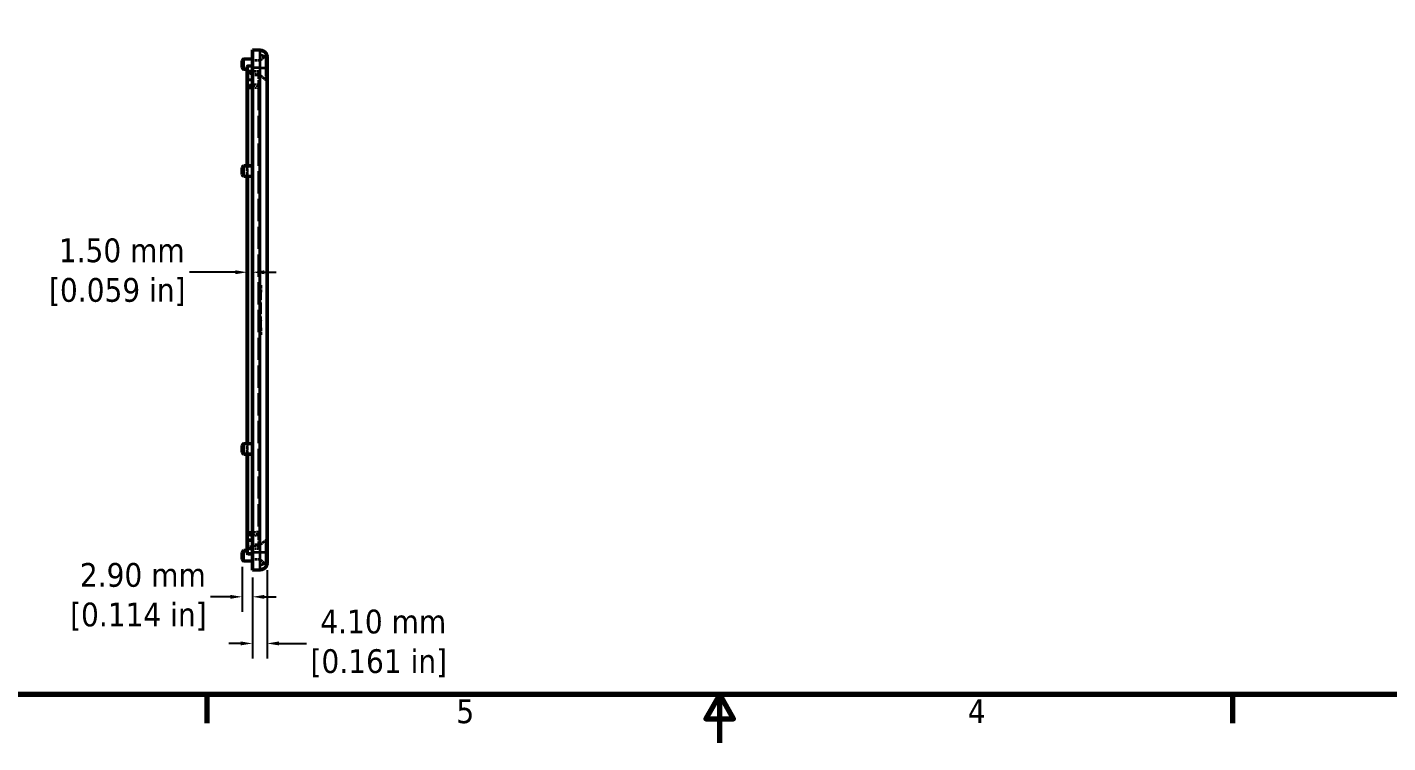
# Model space of a CAD drawing. Header units: millimetres. Extents: x 3 to 1148, y 20 to 725.
# Drawn here: x 381.4 to 763.2, y 20.3 to 221.2 of the extents above; entities that cross this region are included whole.
import ezdxf

# ---------------------------------------------------------------- set-up
doc = ezdxf.new("R2010")
doc.units = ezdxf.units.MM
doc.header["$LTSCALE"] = 1.333333
doc.linetypes.add('DASHED', pattern=[0.2067, 0.1654, -0.0413])
for name, color, linetype, lineweight in [('Border (ANSI)', 7, 'Continuous', 70), ('Dimension (ANSI)', 7, 'Continuous', 25), ('Hidden (ANSI)', 7, 'DASHED', 35), ('Hidden Narrow (ANSI)', 7, 'DASHED', 25), ('Visible (ANSI)', 7, 'Continuous', 50), ('Visible Narrow (ANSI)', 7, 'Continuous', 35)]:
    doc.layers.add(name, color=color, linetype=linetype, lineweight=lineweight)
doc.styles.add('Note Text (ANSI)', font='TAHOMA.TTF')
doc.dimstyles.new('Default - mm (ANSI)', dxfattribs={"dimscale": 1.333333, "dimtxt": 5, "dimasz": 2.5, "dimexe": 3.175, "dimexo": 1.6002, "dimgap": 0.8, "dimtad": 0, "dimtih": 1, "dimtoh": 1, "dimrnd": 1e-08, "dimzin": 0, "dimdsep": 46, "dimtxsty": 'Note Text (ANSI)', "dimcen": 0.09, "dimdle": 10, "dimclrd": 256, "dimclre": 256, "dimclrt": 256, "dimadec": 1, "dimazin": 0, "dimtfac": 0.6096, "dimtofl": 0, "dimtmove": 0, "dimatfit": 3, "dimfxl": 0, "dimtolj": 1, "dimtzin": 0, "dimlwd": -1, "dimlwe": -1, "dimarcsym": 0})

# ---------------------------------------------------------------- blocks, each defined once
blk = doc.blocks.new('Borders Default Border')
at = {"layer": 'Border (ANSI)'}
for p, q in [((323.85, 25.4), (323.85, 19.38)), ((539.75, 25.4), (539.75, 19.38))]:
    blk.add_line(p, q, dxfattribs=at)
at = {"layer": 'Border (ANSI)', "flags": 128}
for points in [[(12.7, 25.4), (12.7, 533.4), (850.9, 533.4), (850.9, 25.4), (12.7, 25.4)], [(431.8, 15.24), (431.8, 25.4), (428.87, 20.32), (434.73, 20.32), (431.8, 25.4)]]:
    blk.add_lwpolyline(points, dxfattribs=at)
at = {"layer": 'Border (ANSI)', "char_height": 5, "attachment_point": 7, "style": 'Note Text (ANSI)'}
for s, insert in [('5', (376.36, 19.28)), ('4', (484.03, 19.38))]:
    blk.add_mtext(s, dxfattribs=dict(at, insert=insert))
blk = doc.blocks.new('*D21')
at = {"layer": 'Defpoints', "color": 0}
for p in [(443.11, 152.42), (444.61, 152.42), (444.61, 152.42)]:
    blk.add_point(p, dxfattribs=at)
at = {"layer": 'Dimension (ANSI)'}
for p, q in [((439.78, 152.42), (426.94, 152.42)), ((447.95, 152.42), (451.28, 152.42))]:
    blk.add_line(p, q, dxfattribs=at)
for points in [[(439.78, 152.98), (439.78, 151.87), (443.11, 152.42)], [(447.95, 152.98), (447.95, 151.87), (444.61, 152.42)]]:
    blk.add_solid(points, dxfattribs=at)
at = {"layer": 'Dimension (ANSI)', "insert": (406.67, 152.42), "char_height": 6.6667, "attachment_point": 5, "style": 'Note Text (ANSI)'}
blk.add_mtext('\\A1; 1.50 mm\\P[0.059 in]', dxfattribs=at)
blk = doc.blocks.new('*D22')
at = {"layer": 'Defpoints', "color": 0}
for p in [(441.71, 71.89), (444.61, 68.83), (444.61, 61.3)]:
    blk.add_point(p, dxfattribs=at)
at = {"layer": 'Dimension (ANSI)'}
for p, q in [((441.71, 69.75), (441.71, 57.06)), ((444.61, 66.69), (444.61, 57.06)), ((438.38, 61.3), (432.86, 61.3)), ((447.95, 61.3), (451.28, 61.3))]:
    blk.add_line(p, q, dxfattribs=at)
for points in [[(438.38, 61.85), (438.38, 60.74), (441.71, 61.3)], [(447.95, 61.85), (447.95, 60.74), (444.61, 61.3)]]:
    blk.add_solid(points, dxfattribs=at)
at = {"layer": 'Dimension (ANSI)', "insert": (412.59, 61.3), "char_height": 6.6667, "attachment_point": 5, "style": 'Note Text (ANSI)'}
blk.add_mtext('\\A1; 2.90 mm\\P[0.114 in]', dxfattribs=at)
blk = doc.blocks.new('*D23')
at = {"layer": 'Defpoints', "color": 0}
for p in [(444.61, 68.83), (448.71, 70.88), (448.71, 48.21)]:
    blk.add_point(p, dxfattribs=at)
at = {"layer": 'Dimension (ANSI)'}
for p, q in [((448.71, 68.75), (448.71, 43.98)), ((444.61, 66.69), (444.61, 43.98)), ((441.28, 48.21), (437.95, 48.21)), ((452.05, 48.21), (459.79, 48.21))]:
    blk.add_line(p, q, dxfattribs=at)
for points in [[(441.28, 48.77), (441.28, 47.66), (444.61, 48.21)], [(452.05, 48.77), (452.05, 47.66), (448.71, 48.21)]]:
    blk.add_solid(points, dxfattribs=at)
at = {"layer": 'Dimension (ANSI)', "insert": (480.06, 48.21), "char_height": 6.6667, "attachment_point": 5, "style": 'Note Text (ANSI)'}
blk.add_mtext('\\A1; 4.10 mm\\P[0.161 in]', dxfattribs=at)

msp = doc.modelspace()

# ---------------------------------------------------------------- linework, layer by layer
at = {"layer": 'Hidden (ANSI)', "ltscale": 1.865097}
for p, q in [((443.308, 210.291), (444.613, 210.325)), ((443.308, 208.859), (444.613, 208.825)), ((444.613, 208.825), (443.308, 208.859)), ((444.613, 206.325), (443.308, 206.291)), ((444.613, 77.325), (443.308, 77.359)), ((443.308, 74.791), (444.613, 74.825)), ((444.613, 74.825), (443.308, 74.791)), ((443.308, 73.359), (444.613, 73.325))]:
    msp.add_line(p, q, dxfattribs=at)
at = {"layer": 'Hidden (ANSI)', "ltscale": 3.138418}
for p, q in [((446.81, 211.875), (444.613, 211.875)), ((446.81, 207.775), (444.613, 207.775)), ((446.81, 75.875), (444.613, 75.875)), ((446.81, 71.775), (444.613, 71.775))]:
    msp.add_line(p, q, dxfattribs=at)
at = {"layer": 'Hidden (ANSI)', "ltscale": 3.128644}
for p, q in [((446.81, 211.875), (448.463, 213.312)), ((446.81, 207.775), (448.463, 206.338)), ((446.81, 75.875), (448.463, 77.312)), ((446.81, 71.775), (448.463, 70.338))]:
    msp.add_line(p, q, dxfattribs=at)
at = {"layer": 'Hidden (ANSI)', "ltscale": 9.199963}
for p, q in [((446.81, 207.775), (446.81, 211.875)), ((446.81, 71.775), (446.81, 75.875))]:
    msp.add_line(p, q, dxfattribs=at)
at = {"layer": 'Hidden (ANSI)', "ltscale": 7.823659}
msp.add_line((448.463, 209.825), (448.463, 213.312), dxfattribs=at)
at = {"layer": 'Hidden (ANSI)', "ltscale": 6.977181}
for p, q in [((446.713, 204.609), (446.713, 207.952)), ((446.713, 75.698), (446.713, 79.041))]:
    msp.add_line(p, q, dxfattribs=at)
at = {"layer": 'Hidden (ANSI)', "ltscale": 2.332701}
msp.add_line((448.463, 208.205), (448.463, 209.774), dxfattribs=at)
at = {"layer": 'Hidden (ANSI)', "ltscale": 1.185071}
msp.add_line((448.463, 207.523), (448.463, 208.205), dxfattribs=at)
at = {"layer": 'Hidden (ANSI)', "ltscale": 4.232636}
for p, q in [((448.463, 206.338), (448.463, 207.523)), ((448.463, 76.127), (448.463, 77.312))]:
    msp.add_line(p, q, dxfattribs=at)
at = {"layer": 'Hidden (ANSI)', "ltscale": 4.17022}
for p, q in [((443.308, 204.859), (446.226, 204.783)), ((443.308, 78.791), (446.226, 78.867))]:
    msp.add_line(p, q, dxfattribs=at)
at = {"layer": 'Hidden (ANSI)', "ltscale": 28.262697}
msp.add_line((446.713, 79.512), (446.713, 204.139), dxfattribs=at)
at = {"layer": 'Hidden (ANSI)', "ltscale": 0.282564}
for p, q in [((443.113, 182.088), (443.113, 182.286)), ((443.113, 179.364), (443.113, 179.562)), ((443.113, 104.088), (443.113, 104.286)), ((443.113, 101.364), (443.113, 101.562))]:
    msp.add_line(p, q, dxfattribs=at)
at = {"layer": 'Hidden (ANSI)', "ltscale": 4.357837}
for p, q in [((443.113, 179.562), (443.113, 182.088)), ((443.113, 101.562), (443.113, 104.088))]:
    msp.add_line(p, q, dxfattribs=at)
at = {"layer": 'Hidden (ANSI)', "ltscale": 0.357521}
for p, q in [((446.963, 148.812), (446.713, 148.825)), ((446.963, 134.838), (446.713, 134.825))]:
    msp.add_line(p, q, dxfattribs=at)
at = {"layer": 'Hidden (ANSI)', "ltscale": 0.357248}
for p, q in [((446.713, 146.773), (446.963, 146.781)), ((446.713, 146.685), (446.963, 146.694)), ((446.713, 146.389), (446.963, 146.389)), ((446.713, 146.366), (446.963, 146.371)), ((446.713, 146.366), (446.963, 146.366)), ((446.713, 146.362), (446.963, 146.362)), ((446.713, 146.321), (446.963, 146.321)), ((446.713, 146.278), (446.963, 146.278)), ((446.713, 146.275), (446.963, 146.276)), ((446.713, 146.265), (446.963, 146.256)), ((446.713, 146.178), (446.963, 146.169)), ((446.713, 146.138), (446.963, 146.142)), ((446.713, 145.329), (446.963, 145.338)), ((446.713, 145.11), (446.963, 145.119)), ((446.713, 145.049), (446.963, 145.049)), ((446.713, 145.041), (446.963, 145.041)), ((446.713, 145.041), (446.963, 145.041)), ((446.713, 145.036), (446.963, 145.036)), ((446.713, 145.031), (446.963, 145.031)), ((446.713, 145.023), (446.963, 145.023)), ((446.713, 145.018), (446.963, 145.018)), ((446.713, 144.821), (446.963, 144.813)), ((446.713, 144.709), (446.963, 144.709)), ((446.713, 144.004), (446.963, 144.011)), ((446.713, 143.841), (446.963, 143.85)), ((446.713, 143.849), (446.963, 143.847)), ((446.713, 143.798), (446.963, 143.806)), ((446.713, 143.727), (446.963, 143.727)), ((446.713, 143.708), (446.963, 143.705)), ((446.713, 143.699), (446.963, 143.699)), ((446.713, 143.699), (446.963, 143.699)), ((446.713, 143.696), (446.963, 143.696)), ((446.713, 143.693), (446.963, 143.693)), ((446.713, 143.693), (446.963, 143.693)), ((446.713, 143.674), (446.963, 143.674)), ((446.713, 143.672), (446.963, 143.672)), ((446.713, 143.668), (446.963, 143.668)), ((446.713, 143.666), (446.963, 143.666)), ((446.713, 143.604), (446.963, 143.597)), ((446.713, 143.334), (446.963, 143.325)), ((446.713, 143.29), (446.963, 143.281)), ((446.713, 140.304), (446.963, 140.313)), ((446.713, 140.26), (446.963, 140.269)), ((446.713, 140.216), (446.963, 140.225)), ((446.713, 139.914), (446.963, 139.914)), ((446.713, 139.857), (446.963, 139.859)), ((446.713, 139.796), (446.963, 139.788)), ((446.713, 139.709), (446.963, 139.7)), ((446.713, 139.595), (446.963, 139.598)), ((446.713, 139.575), (446.963, 139.578)), ((446.713, 139.123), (446.963, 139.131)), ((446.713, 138.659), (446.963, 138.65)), ((446.713, 138.641), (446.963, 138.65)), ((446.713, 138.58), (446.963, 138.58)), ((446.713, 138.563), (446.963, 138.563)), ((446.713, 138.241), (446.963, 138.241)), ((446.713, 138.03), (446.963, 138.03)), ((446.713, 137.962), (446.963, 137.962)), ((446.713, 137.679), (446.963, 137.683)), ((446.713, 137.329), (446.963, 137.338)), ((446.713, 137.285), (446.963, 137.294)), ((446.713, 137.276), (446.963, 137.276)), ((446.713, 137.183), (446.963, 137.183)), ((446.713, 137.135), (446.963, 137.128)), ((446.713, 136.821), (446.963, 136.813))]:
    msp.add_line(p, q, dxfattribs=at)
at = {"layer": 'Hidden (ANSI)', "ltscale": 0.357249}
for p, q in [((446.713, 146.543), (446.963, 146.546)), ((446.713, 146.433), (446.963, 146.433)), ((446.713, 146.39), (446.963, 146.397)), ((446.713, 145.893), (446.963, 145.893)), ((446.713, 145.721), (446.963, 145.716)), ((446.713, 145.591), (446.963, 145.582)), ((446.713, 145.074), (446.963, 145.074)), ((446.713, 144.853), (446.963, 144.853)), ((446.713, 143.65), (446.963, 143.643)), ((446.713, 143.595), (446.963, 143.595)), ((446.713, 143.591), (446.963, 143.591)), ((446.713, 139.959), (446.963, 139.959)), ((446.713, 139.425), (446.963, 139.425)), ((446.713, 139.252), (446.963, 139.247)), ((446.713, 139.122), (446.963, 139.114)), ((446.713, 139.082), (446.963, 139.082)), ((446.713, 138.834), (446.963, 138.825)), ((446.713, 138.582), (446.963, 138.582)), ((446.713, 138.384), (446.963, 138.384)), ((446.713, 137.898), (446.963, 137.906)), ((446.713, 137.656), (446.963, 137.656)), ((446.713, 137.573), (446.963, 137.569)), ((446.713, 137.396), (446.963, 137.392)), ((446.713, 137.241), (446.963, 137.25)), ((446.713, 136.821), (446.963, 136.813))]:
    msp.add_line(p, q, dxfattribs=at)
at = {"layer": 'Hidden (ANSI)', "ltscale": 0.358948}
msp.add_line((446.713, 146.064), (446.963, 146.038), dxfattribs=at)
at = {"layer": 'Hidden (ANSI)', "ltscale": 0.370938}
msp.add_line((446.713, 146.064), (446.963, 145.994), dxfattribs=at)
at = {"layer": 'Hidden (ANSI)', "ltscale": 0.359643}
msp.add_line((446.713, 145.673), (446.963, 145.644), dxfattribs=at)
at = {"layer": 'Hidden (ANSI)', "ltscale": 0.357466}
for p, q in [((446.713, 145.373), (446.963, 145.381)), ((446.713, 144.603), (446.963, 144.594)), ((446.713, 138.134), (446.963, 138.125))]:
    msp.add_line(p, q, dxfattribs=at)
at = {"layer": 'Hidden (ANSI)', "ltscale": 4.458336}
for p, q in [((446.963, 148.812), (446.963, 146.825)), ((446.963, 136.825), (446.963, 134.838))]:
    msp.add_line(p, q, dxfattribs=at)
at = {"layer": 'Hidden (ANSI)', "ltscale": 14.285125}
msp.add_line((446.963, 136.825), (446.963, 146.825), dxfattribs=at)
at = {"layer": 'Hidden (ANSI)', "ltscale": 0.357689}
msp.add_line((446.713, 144.629), (446.963, 144.638), dxfattribs=at)
at = {"layer": 'Hidden (ANSI)', "ltscale": 0.36026}
msp.add_line((446.713, 144.385), (446.963, 144.419), dxfattribs=at)
at = {"layer": 'Hidden (ANSI)', "ltscale": 0.359614}
msp.add_line((446.713, 144.346), (446.963, 144.375), dxfattribs=at)
at = {"layer": 'Hidden (ANSI)', "ltscale": 0.35735}
msp.add_line((446.713, 144.121), (446.963, 144.113), dxfattribs=at)
at = {"layer": 'Hidden (ANSI)', "ltscale": 0.35733}
for p, q in [((446.713, 144.04), (446.963, 144.046)), ((446.713, 137.572), (446.963, 137.577))]:
    msp.add_line(p, q, dxfattribs=at)
at = {"layer": 'Hidden (ANSI)', "ltscale": 0.358104}
msp.add_line((446.713, 139.28), (446.963, 139.263), dxfattribs=at)
at = {"layer": 'Hidden (ANSI)', "ltscale": 0.358194}
msp.add_line((446.713, 138.929), (446.963, 138.946), dxfattribs=at)
at = {"layer": 'Hidden (ANSI)', "ltscale": 0.35725}
msp.add_line((446.713, 138.32), (446.963, 138.311), dxfattribs=at)
at = {"layer": 'Hidden (ANSI)', "ltscale": 1.185072}
msp.add_line((448.463, 75.445), (448.463, 76.127), dxfattribs=at)
at = {"layer": 'Hidden (ANSI)', "ltscale": 2.3327}
msp.add_line((448.463, 73.877), (448.463, 75.445), dxfattribs=at)
at = {"layer": 'Hidden (ANSI)', "ltscale": 7.82374}
msp.add_line((448.463, 70.338), (448.463, 73.825), dxfattribs=at)
at = {"layer": 'Hidden (ANSI)', "ltscale": 0.441204}
for centre, start, end in [((443.313, 209.059), 180, 268.5), ((443.313, 206.091), 91.5, 180), ((443.313, 205.059), 180, 268.5), ((443.313, 78.591), 91.5, 180), ((443.313, 77.559), 180, 268.5), ((443.313, 74.591), 91.5, 180)]:
    msp.add_arc(centre, 0.2, start, end, dxfattribs=at)
at = {"layer": 'Hidden (ANSI)', "ltscale": 1.10316}
for centre, start, end in [((446.213, 208.283), 0, 88.5), ((446.213, 204.283), 0, 88.5), ((446.213, 79.367), 271.5, 0)]:
    msp.add_arc(centre, 0.5, start, end, dxfattribs=at)
at = {"layer": 'Hidden (ANSI)', "ltscale": 0.747873}
for centre, start, end in [((448.213, 205.905), 0, 60), ((448.213, 77.745), 300, 0)]:
    msp.add_arc(centre, 0.5, start, end, dxfattribs=at)
at = {"layer": 'Hidden (ANSI)', "ltscale": 5.21746e-05}
msp.add_arc((446.213, 75.367), 0.5, 359.98779, 0, dxfattribs=at)
at = {"layer": 'Hidden (ANSI)', "ltscale": 1.866421}
for centre, major_axis, start_param, end_param in [((480.873, -797.881), (0, 980.791), 0.0369911, 0.0383233), ((480.873, 1159.531), (0, -980.791), 6.244862, 6.2461942), ((480.873, -875.881), (0, 980.791), 0.0369911, 0.0383233), ((480.873, 1081.531), (0, -980.791), 6.244862, 6.2461942)]:
    msp.add_ellipse(centre, major_axis=major_axis, ratio=0.9996573, start_param=start_param, end_param=end_param, dxfattribs=at)
at = {"layer": 'Hidden (ANSI)', "ltscale": 0.687406}
msp.add_open_spline([(448.463, 213.312), (448.486, 213.361), (448.501, 213.414), (448.511, 213.504), (448.511, 213.541), (448.501, 213.632), (448.486, 213.686), (448.459, 213.743), (448.456, 213.75), (448.45, 213.76), (448.448, 213.764), (448.445, 213.77), (448.444, 213.771), (448.443, 213.773), (448.443, 213.774), (448.443, 213.774), (448.443, 213.774), (448.442, 213.774), (448.442, 213.774), (448.442, 213.775), (448.442, 213.775), (448.442, 213.775)], degree=3, knots=[0, 0, 0, 0, 0.016166746, 0.016166746, 0.027181766, 0.027181766, 0.043593138, 0.043593138, 0.045878694, 0.045878694, 0.047219164, 0.047219164, 0.047769765, 0.047769765, 0.047873778, 0.047873778, 0.04792281, 0.04792281, 0.047949184, 0.047949184, 0.047960354, 0.047960354, 0.047960354, 0.047960354], dxfattribs=at)
at = {"layer": 'Hidden (ANSI)', "ltscale": 3.981569}
msp.add_open_spline([(448.713, 212.77), (448.713, 212.955), (448.688, 213.117), (448.654, 213.251), (448.621, 213.385), (448.58, 213.493), (448.546, 213.571), (448.512, 213.648), (448.485, 213.698), (448.468, 213.73), (448.453, 213.757), (448.445, 213.77), (448.443, 213.774)], degree=3, knots=[0, 0, 0, 0, 0.0007315635, 0.0007315635, 0.0007315635, 0.0014631271, 0.0014631271, 0.0014631271, 0.0021946906, 0.0021946906, 0.0021946906, 0.0028244006, 0.0028244006, 0.0028244006, 0.0028244006], dxfattribs=at)
at = {"layer": 'Hidden (ANSI)', "ltscale": 0.531627}
msp.add_open_spline([(448.463, 213.312), (448.473, 213.332), (448.481, 213.353), (448.492, 213.39), (448.497, 213.407), (448.501, 213.43), (448.502, 213.437), (448.505, 213.452), (448.506, 213.459), (448.507, 213.47), (448.507, 213.474), (448.508, 213.483), (448.508, 213.486), (448.508, 213.489), (448.508, 213.49), (448.508, 213.49)], degree=3, knots=[0, 0, 0, 0, 0.006744637, 0.006744637, 0.012256793, 0.012256793, 0.01511199, 0.01511199, 0.01901869, 0.01901869, 0.023190626, 0.023190626, 0.029995953, 0.029995953, 0.037151039, 0.037151039, 0.037151039, 0.037151039], dxfattribs=at)
at = {"layer": 'Hidden (ANSI)', "ltscale": 0.47343}
msp.add_open_spline([(448.498, 213.672), (448.503, 213.662), (448.508, 213.652), (448.514, 213.639), (448.515, 213.637), (448.517, 213.634), (448.518, 213.632), (448.52, 213.628), (448.521, 213.625), (448.526, 213.614), (448.53, 213.606), (448.535, 213.594), (448.537, 213.591), (448.538, 213.587), (448.539, 213.587), (448.539, 213.586), (448.539, 213.586), (448.539, 213.586), (448.539, 213.586), (448.539, 213.586)], degree=3, knots=[0, 0, 0, 0, 0.012907096, 0.012907096, 0.015326867, 0.015326867, 0.017141693, 0.017141693, 0.020147849, 0.020147849, 0.029166719, 0.029166719, 0.032548647, 0.032548647, 0.0328657, 0.0328657, 0.033053584, 0.033053584, 0.033147526, 0.033147526, 0.033147526, 0.033147526], dxfattribs=at)
at = {"layer": 'Hidden (ANSI)', "ltscale": 0.503773}
msp.add_open_spline([(448.594, 213.45), (448.595, 213.446), (448.597, 213.442), (448.606, 213.415), (448.614, 213.392), (448.624, 213.359), (448.627, 213.351), (448.631, 213.337), (448.633, 213.332), (448.639, 213.311), (448.643, 213.295), (448.647, 213.279)], degree=3, knots=[0.036776517, 0.036776517, 0.036776517, 0.036776517, 0.039725963, 0.039725963, 0.054774257, 0.054774257, 0.059788925, 0.059788925, 0.063131972, 0.063131972, 0.072047583, 0.072047583, 0.072047583, 0.072047583], dxfattribs=at)
at = {"layer": 'Hidden (ANSI)', "ltscale": 2.305413}
for points, knots in [([(446.226, 208.783), (446.033, 208.788), (445.84, 208.793), (445.647, 208.798), (445.303, 208.807), (444.958, 208.816), (444.613, 208.825)], [0.0004871609, 0.0004871609, 0.0004871609, 0.0004871609, 0.0010664811, 0.0010664811, 0.0010664811, 0.0021010773, 0.0021010773, 0.0021010773, 0.0021010773]), ([(444.613, 74.825), (444.958, 74.834), (445.303, 74.843), (445.647, 74.852), (445.84, 74.857), (446.033, 74.862), (446.226, 74.867)], [0, 0, 0, 0, 0.0010345962, 0.0010345962, 0.0010345962, 0.0016139164, 0.0016139164, 0.0016139164, 0.0016139164])]:
    msp.add_open_spline(points, degree=3, knots=knots, dxfattribs=at)
at = {"layer": 'Hidden (ANSI)', "ltscale": 1.103077}
msp.add_open_spline([(446.226, 208.783), (446.28, 208.782), (446.334, 208.771), (446.42, 208.74), (446.453, 208.723), (446.53, 208.674), (446.572, 208.636), (446.626, 208.567), (446.645, 208.538), (446.684, 208.46), (446.701, 208.406), (446.711, 208.335), (446.712, 208.319), (446.713, 208.297), (446.713, 208.29), (446.713, 208.284), (446.713, 208.284), (446.713, 208.283), (446.713, 208.283), (446.713, 208.283)], degree=3, knots=[0, 0, 0, 0, 0.016139937, 0.016139937, 0.027262777, 0.027262777, 0.0436715, 0.0436715, 0.05366016, 0.05366016, 0.070095435, 0.070095435, 0.075012365, 0.075012365, 0.076854372, 0.076854372, 0.076940702, 0.076940702, 0.076965603, 0.076965603, 0.076965603, 0.076965603], dxfattribs=at)
at = {"layer": 'Hidden (ANSI)', "ltscale": 0.87525}
for points in [[(446.713, 207.952), (446.713, 208.049), (446.713, 208.133), (446.713, 208.192), (446.713, 208.251), (446.713, 208.283), (446.713, 208.283)], [(446.713, 204.139), (446.713, 204.242), (446.713, 204.342), (446.713, 204.426), (446.713, 204.51), (446.713, 204.574), (446.713, 204.609)], [(446.713, 79.041), (446.713, 79.076), (446.713, 79.14), (446.713, 79.224), (446.713, 79.307), (446.713, 79.409), (446.713, 79.512)], [(446.713, 75.367), (446.713, 75.367), (446.713, 75.399), (446.713, 75.458), (446.713, 75.517), (446.713, 75.601), (446.713, 75.698)]]:
    msp.add_open_spline(points, degree=3, knots=[0, 0, 0, 0, 0.00030465622, 0.00030465622, 0.00030465622, 0.00060931245, 0.00060931245, 0.00060931245, 0.00060931245], dxfattribs=at)
at = {"layer": 'Hidden (ANSI)', "ltscale": 0.073506}
for points, knots in [([(448.463, 209.825), (448.463, 209.816), (448.463, 209.808), (448.463, 209.791), (448.463, 209.782), (448.463, 209.774)], [0, 0, 0, 0, 0.002829899, 0.002829899, 0.0059271712, 0.0059271712, 0.0059271712, 0.0059271712]), ([(448.463, 73.877), (448.463, 73.868), (448.463, 73.86), (448.463, 73.843), (448.463, 73.835), (448.463, 73.825)], [0, 0, 0, 0, 0.0025187537, 0.0025187537, 0.0047841323, 0.0047841323, 0.0047841323, 0.0047841323])]:
    msp.add_open_spline(points, degree=3, knots=knots, dxfattribs=at)
at = {"layer": 'Hidden (ANSI)', "ltscale": 0.469656}
for points, knots in [([(443.113, 182.088), (443.113, 182.089), (443.113, 182.089), (443.114, 182.104), (443.119, 182.118), (443.14, 182.144), (443.157, 182.155), (443.194, 182.172), (443.215, 182.178), (443.262, 182.187), (443.285, 182.189), (443.308, 182.19)], [0.032898109, 0.032898109, 0.032898109, 0.032898109, 0.033200568, 0.033200568, 0.041702864, 0.041702864, 0.050205159, 0.050205159, 0.057670708, 0.057670708, 0.064425552, 0.064425552, 0.064425552, 0.064425552]), ([(443.308, 179.46), (443.285, 179.461), (443.262, 179.464), (443.215, 179.472), (443.194, 179.479), (443.157, 179.495), (443.14, 179.506), (443.119, 179.532), (443.114, 179.547), (443.113, 179.561), (443.113, 179.562), (443.113, 179.562)], [-0.064425552, -0.064425552, -0.064425552, -0.064425552, -0.057670708, -0.057670708, -0.050205159, -0.050205159, -0.041702864, -0.041702864, -0.033200568, -0.033200568, -0.032898109, -0.032898109, -0.032898109, -0.032898109]), ([(443.113, 104.088), (443.113, 104.089), (443.113, 104.089), (443.114, 104.104), (443.119, 104.118), (443.14, 104.144), (443.157, 104.155), (443.194, 104.172), (443.215, 104.178), (443.262, 104.187), (443.285, 104.189), (443.308, 104.19)], [-0.097783496, -0.097783496, -0.097783496, -0.097783496, -0.097481036, -0.097481036, -0.088978741, -0.088978741, -0.080476445, -0.080476445, -0.073010897, -0.073010897, -0.066256053, -0.066256053, -0.066256053, -0.066256053]), ([(443.308, 101.46), (443.285, 101.461), (443.262, 101.464), (443.215, 101.472), (443.194, 101.479), (443.157, 101.495), (443.14, 101.506), (443.119, 101.532), (443.114, 101.547), (443.113, 101.561), (443.113, 101.562), (443.113, 101.562)], [0.066256053, 0.066256053, 0.066256053, 0.066256053, 0.073010897, 0.073010897, 0.080476445, 0.080476445, 0.088978741, 0.088978741, 0.097481036, 0.097481036, 0.097783496, 0.097783496, 0.097783496, 0.097783496])]:
    msp.add_open_spline(points, degree=3, knots=knots, dxfattribs=at)
at = {"layer": 'Hidden (ANSI)', "ltscale": 1.102944}
msp.add_open_spline([(446.713, 75.367), (446.713, 75.367), (446.713, 75.367), (446.713, 75.367), (446.713, 75.366), (446.713, 75.366), (446.713, 75.365), (446.713, 75.363), (446.713, 75.362), (446.713, 75.357), (446.713, 75.354), (446.712, 75.324), (446.709, 75.298), (446.694, 75.221), (446.676, 75.17), (446.624, 75.078), (446.591, 75.035), (446.513, 74.964), (446.468, 74.934), (446.36, 74.885), (446.293, 74.869), (446.226, 74.867)], degree=3, knots=[0, 0, 0, 0, 0.000030518, 0.000030518, 0.000091553, 0.000091553, 0.000213623, 0.000213623, 0.00070191, 0.00070191, 0.001678517, 0.001678517, 0.009514159, 0.009514159, 0.025330501, 0.025330501, 0.04114684, 0.04114684, 0.056963178, 0.056963178, 0.076877977, 0.076877977, 0.076877977, 0.076877977], dxfattribs=at)
at = {"layer": 'Hidden (ANSI)', "ltscale": 8.497711}
msp.add_open_spline([(448.51, 73.878), (448.509, 73.472), (448.507, 73.061), (448.505, 72.294), (448.505, 71.927), (448.504, 71.285), (448.504, 71), (448.505, 70.547), (448.506, 70.374), (448.507, 70.217), (448.508, 70.179), (448.508, 70.162), (448.508, 70.161), (448.508, 70.161), (448.508, 70.161), (448.508, 70.165), (448.508, 70.17), (448.506, 70.187), (448.506, 70.191), (448.504, 70.201), (448.503, 70.208), (448.501, 70.223), (448.499, 70.231), (448.493, 70.257), (448.488, 70.276), (448.476, 70.309), (448.47, 70.324), (448.463, 70.338)], degree=3, knots=[0, 0, 0, 0, 0.121633, 0.121633, 0.24268572, 0.24268572, 0.36348769, 0.36348769, 0.48448926, 0.48448926, 0.54350209, 0.54350209, 0.55537862, 0.55537862, 0.56217031, 0.56217031, 0.57284312, 0.57284312, 0.57554665, 0.57554665, 0.5785717, 0.5785717, 0.58159475, 0.58159475, 0.58766975, 0.58766975, 0.59251291, 0.59251291, 0.59251291, 0.59251291], dxfattribs=at)
at = {"layer": 'Hidden (ANSI)', "ltscale": 0.687382}
msp.add_open_spline([(448.442, 69.876), (448.442, 69.876), (448.442, 69.876), (448.443, 69.878), (448.444, 69.879), (448.447, 69.885), (448.45, 69.889), (448.455, 69.899), (448.458, 69.905), (448.472, 69.934), (448.482, 69.959), (448.505, 70.036), (448.512, 70.09), (448.508, 70.21), (448.491, 70.278), (448.463, 70.338)], degree=3, knots=[0, 0, 0, 0, 0.000029308, 0.000029308, 0.000540268, 0.000540268, 0.001956715, 0.001956715, 0.003954893, 0.003954893, 0.011820058, 0.011820058, 0.027921582, 0.027921582, 0.047914075, 0.047914075, 0.047914075, 0.047914075], dxfattribs=at)
at = {"layer": 'Hidden (ANSI)', "ltscale": 0.531649}
msp.add_open_spline([(448.508, 70.161), (448.508, 70.161), (448.508, 70.161), (448.508, 70.166), (448.508, 70.17), (448.506, 70.187), (448.506, 70.191), (448.504, 70.202), (448.503, 70.208), (448.501, 70.223), (448.499, 70.231), (448.493, 70.257), (448.488, 70.276), (448.476, 70.309), (448.47, 70.324), (448.463, 70.338)], degree=3, knots=[0.555386491, 0.555386491, 0.555386491, 0.555386491, 0.562266787, 0.562266787, 0.572904163, 0.572904163, 0.575582572, 0.575582572, 0.578611634, 0.578611634, 0.581638515, 0.581638515, 0.587720702, 0.587720702, 0.592518933, 0.592518933, 0.592518933, 0.592518933], dxfattribs=at)
at = {"layer": 'Hidden (ANSI)', "ltscale": 0.460699}
msp.add_open_spline([(448.538, 70.062), (448.534, 70.054), (448.531, 70.046), (448.525, 70.033), (448.522, 70.028), (448.519, 70.021), (448.518, 70.019), (448.514, 70.01), (448.511, 70.004), (448.505, 69.992), (448.501, 69.985), (448.498, 69.978)], degree=3, knots=[0, 0, 0, 0, 0.008057041, 0.008057041, 0.01410381, 0.01410381, 0.016372212, 0.016372212, 0.023623065, 0.023623065, 0.032256585, 0.032256585, 0.032256585, 0.032256585], dxfattribs=at)
at = {"layer": 'Hidden Narrow (ANSI)', "ltscale": 1.865097}
for p, q in [((443.308, 208.17), (444.613, 208.159)), ((443.308, 205.143), (444.613, 205.111)), ((443.308, 204.169), (444.613, 204.169)), ((443.308, 79.482), (444.613, 79.482)), ((443.308, 78.507), (444.613, 78.539)), ((443.308, 75.48), (444.613, 75.492))]:
    msp.add_line(p, q, dxfattribs=at)
at = {"layer": 'Hidden Narrow (ANSI)', "ltscale": 6.347914}
for p, q in [((446.226, 208.121), (446.226, 205.08)), ((446.226, 78.571), (446.226, 75.529))]:
    msp.add_line(p, q, dxfattribs=at)
at = {"layer": 'Hidden Narrow (ANSI)', "ltscale": 0.441204}
for p, q in [((443.308, 204.169), (443.113, 204.169)), ((443.308, 204.169), (443.113, 204.169)), ((443.308, 79.482), (443.113, 79.482))]:
    msp.add_line(p, q, dxfattribs=at)
at = {"layer": 'Hidden Narrow (ANSI)', "ltscale": 2.483079}
for p, q in [((446.226, 205.08), (446.226, 204.783)), ((446.226, 78.867), (446.226, 78.571))]:
    msp.add_line(p, q, dxfattribs=at)
at = {"layer": 'Hidden Narrow (ANSI)', "ltscale": 28.262697}
msp.add_line((446.226, 204.139), (446.226, 79.512), dxfattribs=at)
at = {"layer": 'Hidden Narrow (ANSI)', "ltscale": 1.10316}
for p, q in [((446.226, 204.139), (446.713, 204.139)), ((446.226, 79.512), (446.713, 79.512))]:
    msp.add_line(p, q, dxfattribs=at)
at = {"layer": 'Hidden Narrow (ANSI)', "ltscale": 0.143894}
for p, q in [((443.308, 182.291), (443.308, 182.19)), ((443.308, 179.46), (443.308, 179.359)), ((443.308, 104.291), (443.308, 104.19)), ((443.308, 101.46), (443.308, 101.359))]:
    msp.add_line(p, q, dxfattribs=at)
at = {"layer": 'Hidden Narrow (ANSI)', "ltscale": 3.899829}
for p, q in [((443.308, 179.46), (443.308, 182.19)), ((443.308, 101.46), (443.308, 104.19))]:
    msp.add_line(p, q, dxfattribs=at)
at = {"layer": 'Hidden Narrow (ANSI)', "ltscale": 0.357521}
for p, q in [((446.963, 146.825), (446.713, 146.825)), ((446.963, 136.825), (446.713, 136.825))]:
    msp.add_line(p, q, dxfattribs=at)
at = {"layer": 'Hidden Narrow (ANSI)', "ltscale": 0.357248}
for p, q in [((446.713, 146.285), (446.963, 146.285)), ((446.713, 146.245), (446.963, 146.248)), ((446.713, 146.134), (446.963, 146.138)), ((446.713, 144.062), (446.963, 144.062)), ((446.713, 143.955), (446.963, 143.958)), ((446.713, 143.937), (446.963, 143.94)), ((446.713, 143.849), (446.963, 143.847)), ((446.713, 143.806), (446.963, 143.806)), ((446.713, 143.699), (446.963, 143.696)), ((446.713, 143.688), (446.963, 143.683)), ((446.713, 139.392), (446.963, 139.4)), ((446.713, 138.739), (446.963, 138.74)), ((446.713, 138.568), (446.963, 138.568)), ((446.713, 138.55), (446.963, 138.55)), ((446.713, 138.522), (446.963, 138.522)), ((446.713, 138.483), (446.963, 138.483)), ((446.713, 137.593), (446.963, 137.593))]:
    msp.add_line(p, q, dxfattribs=at)
at = {"layer": 'Hidden Narrow (ANSI)', "ltscale": 0.248743}
msp.add_ellipse((448.01, 213.523), major_axis=(0.432, 0.251), ratio=0.999971, start_param=5.320099, end_param=5.6684913, dxfattribs=at)
at = {"layer": 'Hidden Narrow (ANSI)', "ltscale": 0.069797}
for centre, start_param, end_param in [((448.213, 212.77), 2.0943951, 2.192254), ((448.213, 70.881), 4.0909315, 4.1887902)]:
    msp.add_ellipse(centre, major_axis=(-0.5, 0), ratio=0.7511202, start_param=start_param, end_param=end_param, dxfattribs=at)
at = {"layer": 'Hidden Narrow (ANSI)', "ltscale": 0.441204}
for centre, ratio, start_param, end_param in [((443.313, 208.581), 0.3333063, 4.7385689, 6.2831853), ((443.313, 208.237), 0.3332953, 0, 1.5446164), ((443.313, 208.237), 0.3332439, 0, 1.5446164), ((443.313, 208.237), 0.333294, 6.2831667, 7.8277831), ((443.313, 205.332), 0.9428406, 0, 1.5446164), ((443.313, 204.169), 0.0000544, 4.7386691, 6.2833854), ((443.313, 79.482), 0.0000544, 0, 1.5446164), ((443.313, 78.319), 0.9428225, 4.7385689, 6.2831853), ((443.313, 75.414), 0.3332953, 4.7385689, 6.2831853), ((443.313, 75.414), 0.3332439, 4.7385689, 6.2831853), ((443.313, 75.07), 0.3332593, 0, 1.5446164)]:
    msp.add_ellipse(centre, major_axis=(-0.2, 0), ratio=ratio, start_param=start_param, end_param=end_param, dxfattribs=at)
at = {"layer": 'Hidden Narrow (ANSI)', "ltscale": 0.441164}
msp.add_ellipse((443.313, 208.581), major_axis=(-0.2, 0), ratio=0.3332605, start_param=4.7385515, end_param=6.2830285, dxfattribs=at)
at = {"layer": 'Hidden Narrow (ANSI)', "ltscale": 1.10316}
for centre, ratio, start_param, end_param in [((446.213, 207.952), 0.3379563, 0, 1.5446164), ((446.213, 204.609), 0.9411618, 0, 1.5446164), ((446.213, 79.041), 0.9411618, 4.7385689, 6.2831853), ((446.213, 75.698), 0.3379563, 4.7385689, 6.2831853)]:
    msp.add_ellipse(centre, major_axis=(0.5, 0), ratio=ratio, start_param=start_param, end_param=end_param, dxfattribs=at)
at = {"layer": 'Hidden Narrow (ANSI)', "ltscale": 0.311792}
for centre, major_axis, start_param, end_param in [((448.01, 209.771), (0.5, 0.002), 0, 0.4366642), ((448.01, 73.88), (0.5, -0.002), 5.8465211, 6.2831853)]:
    msp.add_ellipse(centre, major_axis=major_axis, ratio=0.006582, start_param=start_param, end_param=end_param, dxfattribs=at)
at = {"layer": 'Hidden Narrow (ANSI)', "ltscale": 0.747873}
for centre, start_param, end_param in [((448.213, 207.237), 0, 1.0471976), ((448.213, 76.413), 5.2359878, 6.2831853)]:
    msp.add_ellipse(centre, major_axis=(0.5, 0), ratio=0.6601655, start_param=start_param, end_param=end_param, dxfattribs=at)
at = {"layer": 'Hidden Narrow (ANSI)', "ltscale": 0.248665}
msp.add_ellipse((448.01, 70.127), major_axis=(0.432, -0.251), ratio=0.999971, start_param=0.6148035, end_param=0.9630863, dxfattribs=at)
at = {"layer": 'Hidden Narrow (ANSI)', "ltscale": 2.305293}
for points in [[(444.613, 208.159), (445.151, 208.146), (445.689, 208.134), (446.226, 208.121)], [(446.226, 205.08), (445.689, 205.09), (445.151, 205.101), (444.613, 205.111)], [(444.613, 78.539), (445.151, 78.55), (445.689, 78.56), (446.226, 78.571)], [(446.226, 75.529), (445.689, 75.517), (445.151, 75.504), (444.613, 75.492)]]:
    msp.add_open_spline(points, degree=3, dxfattribs=at)
at = {"layer": 'Hidden Narrow (ANSI)', "ltscale": 1.750523}
for points in [[(446.226, 208.783), (446.228, 208.783), (446.229, 208.718), (446.229, 208.6), (446.229, 208.483), (446.228, 208.315), (446.226, 208.121)], [(446.226, 205.08), (446.228, 205.01), (446.229, 204.88), (446.229, 204.713), (446.229, 204.546), (446.228, 204.345), (446.226, 204.139)], [(446.226, 79.512), (446.228, 79.306), (446.229, 79.103), (446.229, 78.936), (446.229, 78.769), (446.228, 78.64), (446.226, 78.571)], [(446.226, 75.529), (446.228, 75.335), (446.229, 75.166), (446.229, 75.049), (446.229, 74.932), (446.228, 74.867), (446.226, 74.867)]]:
    msp.add_open_spline(points, degree=3, knots=[0, 0, 0, 0, 0.0006145226, 0.0006145226, 0.0006145226, 0.0012290453, 0.0012290453, 0.0012290453, 0.0012290453], dxfattribs=at)
at = {"layer": 'Hidden Narrow (ANSI)', "ltscale": 4.049925}
msp.add_open_spline([(448.442, 209.771), (448.444, 209.534), (448.453, 209.297), (448.471, 209.065), (448.488, 208.834), (448.516, 208.607), (448.549, 208.387), (448.583, 208.167), (448.623, 207.955), (448.656, 207.762), (448.689, 207.568), (448.713, 207.392), (448.713, 207.237)], degree=3, knots=[0, 0, 0, 0, 0.0007104407, 0.0007104407, 0.0007104407, 0.0014208815, 0.0014208815, 0.0014208815, 0.0021313222, 0.0021313222, 0.0021313222, 0.0028417629, 0.0028417629, 0.0028417629, 0.0028417629], dxfattribs=at)
at = {"layer": 'Hidden Narrow (ANSI)', "ltscale": 2.305413}
for points, knots in [([(444.613, 204.169), (444.958, 204.162), (445.303, 204.156), (445.647, 204.149), (445.84, 204.146), (446.033, 204.142), (446.226, 204.139)], [0, 0, 0, 0, 0.0010345962, 0.0010345962, 0.0010345962, 0.0016139164, 0.0016139164, 0.0016139164, 0.0016139164]), ([(446.226, 79.512), (446.033, 79.508), (445.84, 79.504), (445.647, 79.501), (445.303, 79.495), (444.958, 79.488), (444.613, 79.482)], [0.0004871609, 0.0004871609, 0.0004871609, 0.0004871609, 0.0010664811, 0.0010664811, 0.0010664811, 0.0021010773, 0.0021010773, 0.0021010773, 0.0021010773])]:
    msp.add_open_spline(points, degree=3, knots=knots, dxfattribs=at)
at = {"layer": 'Hidden Narrow (ANSI)', "ltscale": 4.049922}
msp.add_open_spline([(448.713, 76.413), (448.713, 76.258), (448.689, 76.083), (448.656, 75.89), (448.624, 75.697), (448.584, 75.486), (448.55, 75.267), (448.516, 75.047), (448.489, 74.82), (448.471, 74.587), (448.453, 74.354), (448.444, 74.117), (448.442, 73.88)], degree=3, knots=[0, 0, 0, 0, 0.0007085718, 0.0007085718, 0.0007085718, 0.0014171437, 0.0014171437, 0.0014171437, 0.0021257155, 0.0021257155, 0.0021257155, 0.0028342873, 0.0028342873, 0.0028342873, 0.0028342873], dxfattribs=at)
at = {"layer": 'Visible (ANSI)'}
for p, q in [((444.613, 214.825), (444.613, 209.827)), ((444.613, 214.825), (446.766, 214.769)), ((441.713, 211.762), (441.713, 209.888)), ((442.2, 212.262), (444.613, 212.325)), ((443.113, 210.091), (443.113, 208.581)), ((443.308, 210.291), (444.613, 210.325)), ((448.463, 213.312), (448.463, 213.312)), ((448.713, 212.77), (448.713, 207.237)), ((442.2, 209.388), (443.113, 209.364)), ((443.113, 206.305), (443.113, 208.581)), ((443.113, 206.305), (443.113, 204.169)), ((444.613, 73.823), (444.613, 209.827)), ((448.713, 207.237), (448.713, 76.413)), ((443.113, 182.286), (443.113, 204.169)), ((441.713, 181.762), (441.713, 179.888)), ((442.2, 182.262), (444.613, 182.325)), ((442.2, 179.388), (444.613, 179.325)), ((443.113, 104.286), (443.113, 179.364)), ((441.713, 103.762), (441.713, 101.888)), ((442.2, 104.262), (444.613, 104.325)), ((442.2, 101.388), (444.613, 101.325)), ((443.113, 79.482), (443.113, 101.364)), ((443.113, 79.482), (443.113, 77.346)), ((443.113, 75.07), (443.113, 77.346)), ((448.713, 76.413), (448.713, 70.881)), ((441.713, 73.762), (441.713, 71.888)), ((442.2, 74.262), (443.113, 74.286)), ((443.113, 75.07), (443.113, 73.559)), ((443.308, 73.359), (444.613, 73.325)), ((444.613, 73.823), (444.613, 68.825)), ((442.2, 71.388), (444.613, 71.325)), ((446.766, 68.882), (444.613, 68.825)), ((448.463, 70.338), (448.463, 70.338))]:
    msp.add_line(p, q, dxfattribs=at)
for centre, radius, start, end in [((446.713, 212.77), 2, 30.16105, 88.5), ((442.213, 211.762), 0.5, 91.5, 180), ((443.313, 210.091), 0.2, 91.5, 180), ((442.213, 209.888), 0.5, 180, 268.5), ((442.213, 181.762), 0.5, 91.5, 180), ((442.213, 179.888), 0.5, 180, 268.5), ((442.213, 103.762), 0.5, 91.5, 180), ((442.213, 101.888), 0.5, 180, 268.5), ((442.213, 73.762), 0.5, 91.5, 180), ((443.313, 73.559), 0.2, 180, 268.5), ((442.213, 71.888), 0.5, 180, 268.5), ((446.713, 70.881), 2, 271.5, 329.83895)]:
    msp.add_arc(centre, radius, start, end, dxfattribs=at)
for points, knots in [([(448.442, 213.774), (448.444, 213.772), (448.453, 213.757), (448.471, 213.724), (448.488, 213.692), (448.516, 213.641), (448.549, 213.562), (448.583, 213.484), (448.623, 213.378), (448.656, 213.244), (448.689, 213.111), (448.713, 212.951), (448.713, 212.77)], [0, 0, 0, 0, 0.0007104407, 0.0007104407, 0.0007104407, 0.0014208815, 0.0014208815, 0.0014208815, 0.0021313222, 0.0021313222, 0.0021313222, 0.0028417629, 0.0028417629, 0.0028417629, 0.0028417629]), ([(448.508, 213.49), (448.508, 213.49), (448.508, 213.489), (448.508, 213.482), (448.508, 213.465), (448.507, 213.415), (448.507, 213.378), (448.505, 213.215), (448.505, 213.036), (448.504, 212.576), (448.504, 212.286), (448.505, 211.633), (448.506, 211.261), (448.508, 210.519), (448.509, 210.144), (448.51, 209.772)], [0.03715104, 0.03715104, 0.03715104, 0.03715104, 0.04427722, 0.04427722, 0.08164722, 0.08164722, 0.12535019, 0.12535019, 0.24072548, 0.24072548, 0.36030545, 0.36030545, 0.48140146, 0.48140146, 0.59278979, 0.59278979, 0.59278979, 0.59278979]), ([(448.597, 213.442), (448.603, 213.425), (448.609, 213.408), (448.617, 213.383), (448.619, 213.376), (448.623, 213.364), (448.624, 213.359), (448.628, 213.346), (448.631, 213.338), (448.637, 213.318), (448.64, 213.305), (448.645, 213.288), (448.646, 213.284), (448.647, 213.279)], [0, 0, 0, 0, 0.011351171, 0.011351171, 0.015607174, 0.015607174, 0.018799142, 0.018799142, 0.023587166, 0.023587166, 0.03076943, 0.03076943, 0.033284346, 0.033284346, 0.033284346, 0.033284346]), ([(448.51, 209.772), (448.512, 209.411), (448.528, 209.047), (448.585, 208.438), (448.619, 208.187), (448.683, 207.7), (448.713, 207.463), (448.713, 207.237)], [0, 0, 0, 0, 0.10840816, 0.10840816, 0.18714688, 0.18714688, 0.26980682, 0.26980682, 0.26980682, 0.26980682]), ([(448.713, 76.413), (448.713, 76.129), (448.666, 75.824), (448.581, 75.172), (448.543, 74.818), (448.516, 74.27), (448.511, 74.074), (448.51, 73.878)], [0, 0, 0, 0, 0.10423281, 0.10423281, 0.21084101, 0.21084101, 0.26962702, 0.26962702, 0.26962702, 0.26962702]), ([(448.51, 73.878), (448.509, 73.472), (448.507, 73.06), (448.505, 72.292), (448.505, 71.926), (448.504, 71.283), (448.504, 70.998), (448.505, 70.546), (448.506, 70.373), (448.507, 70.216), (448.508, 70.179), (448.508, 70.162), (448.508, 70.161), (448.508, 70.161)], [0, 0, 0, 0, 0.12179336, 0.12179336, 0.24289519, 0.24289519, 0.36374037, 0.36374037, 0.48470065, 0.48470065, 0.54367458, 0.54367458, 0.55538649, 0.55538649, 0.55538649, 0.55538649]), ([(448.713, 70.881), (448.713, 70.7), (448.689, 70.54), (448.656, 70.407), (448.624, 70.274), (448.584, 70.168), (448.55, 70.089), (448.516, 70.011), (448.489, 69.959), (448.471, 69.926), (448.453, 69.893), (448.444, 69.878), (448.442, 69.876)], [0, 0, 0, 0, 0.0007085718, 0.0007085718, 0.0007085718, 0.0014171437, 0.0014171437, 0.0014171437, 0.0021257155, 0.0021257155, 0.0021257155, 0.0028342873, 0.0028342873, 0.0028342873, 0.0028342873]), ([(448.713, 70.881), (448.713, 70.786), (448.706, 70.695), (448.673, 70.45), (448.635, 70.315), (448.597, 70.209)], [0, 0, 0, 0, 0.03769968, 0.03769968, 0.11058305, 0.11058305, 0.11058305, 0.11058305]), ([(448.713, 70.881), (448.713, 70.858), (448.713, 70.835), (448.711, 70.795), (448.711, 70.778), (448.707, 70.711), (448.702, 70.662), (448.696, 70.615)], [0, 0, 0, 0, 0.009254225, 0.009254225, 0.016213961, 0.016213961, 0.037143857, 0.037143857, 0.037143857, 0.037143857])]:
    msp.add_open_spline(points, degree=3, knots=knots, dxfattribs=at)
for points in [[(448.539, 213.586), (448.559, 213.541), (448.575, 213.502), (448.594, 213.45)], [(448.649, 213.272), (448.691, 213.11), (448.713, 212.961), (448.713, 212.77)]]:
    msp.add_open_spline(points, degree=3, dxfattribs=at)
at = {"layer": 'Visible Narrow (ANSI)'}
for p, q in [((442.2, 209.388), (442.2, 212.262)), ((443.308, 208.647), (443.308, 210.291)), ((443.308, 208.647), (444.613, 208.659)), ((443.308, 208.647), (443.308, 206.493)), ((443.308, 206.493), (444.613, 206.525)), ((443.308, 204.169), (443.308, 206.493)), ((446.766, 209.771), (444.613, 209.827)), ((446.766, 209.771), (448.442, 209.771)), ((446.766, 73.88), (446.766, 209.771)), ((443.308, 204.169), (444.613, 204.169)), ((443.308, 204.169), (443.308, 182.291)), ((442.2, 179.388), (442.2, 182.262)), ((443.308, 179.359), (443.308, 104.291)), ((442.2, 101.388), (442.2, 104.262)), ((443.308, 101.359), (443.308, 79.482)), ((443.308, 79.482), (443.113, 79.482)), ((443.308, 77.157), (443.308, 79.482)), ((443.308, 79.482), (444.613, 79.482)), ((443.308, 77.157), (444.613, 77.125)), ((443.308, 77.157), (443.308, 75.003)), ((442.2, 71.388), (442.2, 74.262)), ((443.308, 75.003), (444.613, 74.992)), ((443.308, 73.359), (443.308, 75.003)), ((444.613, 73.823), (446.766, 73.88)), ((446.766, 73.88), (448.442, 73.88))]:
    msp.add_line(p, q, dxfattribs=at)
for centre, major_axis, ratio, start_param, end_param in [((446.713, 211.891), (-2, 0), 0.7071068, 3.675671, 4.6753734), ((448.01, 213.523), (0.432, 0.251), 0.999971, 5.6684913, 6.2831853), ((448.213, 212.77), (0.5, 0), 0.7511202, 5.3338467, 6.2831853), ((443.313, 208.581), (-0.2, 0), 0.3332593, 4.7385689, 6.2831853), ((443.313, 206.305), (-0.2, 0), 0.9428186, 4.7385689, 6.2831853), ((448.01, 209.771), (0.5, 0.002), 0.006582, 5.7567632, 6.2831853), ((443.313, 204.169), (-0.2, 0), 0.0000381, 6.2827768, 7.8275973), ((443.313, 77.346), (-0.2, 0), 0.9428352, 0, 1.5446164), ((443.313, 75.07), (-0.2, 0), 0.3333063, 0, 1.5446164), ((448.01, 73.88), (0.5, -0.002), 0.006582, 0, 0.5264221), ((446.713, 71.759), (-2, 0), 0.7071068, 1.6078119, 2.6075143), ((448.01, 70.127), (0.432, -0.251), 0.999971, 0, 0.6148035), ((448.213, 70.881), (0.5, 0), 0.7511202, 0, 0.9493388)]:
    msp.add_ellipse(centre, major_axis=major_axis, ratio=ratio, start_param=start_param, end_param=end_param, dxfattribs=at)
for points in [[(446.787, 213.305), (446.787, 214.254), (446.78, 214.768), (446.766, 214.769)], [(446.766, 209.771), (446.78, 211.114), (446.787, 212.355), (446.787, 213.305)], [(446.787, 70.346), (446.787, 71.296), (446.78, 72.537), (446.766, 73.88)], [(446.766, 68.882), (446.78, 68.882), (446.787, 69.396), (446.787, 70.346)]]:
    msp.add_rational_spline(points, [1, 0.949296717169, 0.949296717169, 1], degree=3, dxfattribs=at)
for points, knots in [([(448.435, 212.611), (448.435, 212.797), (448.435, 212.964), (448.435, 213.11), (448.435, 213.111), (448.435, 213.111), (448.435, 213.111), (448.436, 213.257), (448.436, 213.379), (448.437, 213.478), (448.437, 213.478), (448.437, 213.478), (448.437, 213.479), (448.437, 213.577), (448.438, 213.653), (448.439, 213.703), (448.439, 213.703), (448.439, 213.703), (448.439, 213.703), (448.44, 213.753), (448.441, 213.777), (448.442, 213.774)], [0.0031794611, 0.0031794611, 0.0031794611, 0.0031794611, 0.0039736408, 0.0039736408, 0.0039736408, 0.0039755071, 0.0039755071, 0.0039755071, 0.0047678204, 0.0047678204, 0.0047678204, 0.0047707091, 0.0047707091, 0.0047707091, 0.0055620001, 0.0055620001, 0.0055620001, 0.0055653462, 0.0055653462, 0.0055653462, 0.0063561798, 0.0063561798, 0.0063561798, 0.0063561798]), ([(448.442, 209.771), (448.441, 210.035), (448.44, 210.297), (448.439, 210.554), (448.438, 210.81), (448.437, 211.065), (448.437, 211.308), (448.437, 211.308), (448.437, 211.308), (448.437, 211.308), (448.436, 211.552), (448.436, 211.783), (448.435, 212.001), (448.435, 212.001), (448.435, 212.001), (448.435, 212.001), (448.435, 212.219), (448.435, 212.426), (448.435, 212.611)], [0, 0, 0, 0, 0.0007947466, 0.0007947466, 0.0007947466, 0.0015897305, 0.0015897305, 0.0015897305, 0.0015897943, 0.0015897943, 0.0015897943, 0.0023845958, 0.0023845958, 0.0023845958, 0.0023849985, 0.0023849985, 0.0023849985, 0.0031794611, 0.0031794611, 0.0031794611, 0.0031794611]), ([(448.713, 207.237), (448.713, 207.392), (448.689, 207.568), (448.656, 207.761), (448.624, 207.953), (448.584, 208.164), (448.55, 208.384), (448.516, 208.603), (448.489, 208.831), (448.471, 209.064), (448.453, 209.297), (448.444, 209.534), (448.442, 209.771)], [0, 0, 0, 0, 0.0007085718, 0.0007085718, 0.0007085718, 0.0014171437, 0.0014171437, 0.0014171437, 0.0021257155, 0.0021257155, 0.0021257155, 0.0028342873, 0.0028342873, 0.0028342873, 0.0028342873]), ([(448.442, 73.88), (448.444, 74.117), (448.453, 74.354), (448.471, 74.585), (448.488, 74.817), (448.516, 75.043), (448.549, 75.264), (448.583, 75.484), (448.623, 75.695), (448.656, 75.888), (448.689, 76.082), (448.713, 76.258), (448.713, 76.413)], [0, 0, 0, 0, 0.0007104407, 0.0007104407, 0.0007104407, 0.0014208815, 0.0014208815, 0.0014208815, 0.0021313222, 0.0021313222, 0.0021313222, 0.0028417629, 0.0028417629, 0.0028417629, 0.0028417629]), ([(448.435, 71.039), (448.435, 71.225), (448.435, 71.429), (448.435, 71.649), (448.435, 71.649), (448.435, 71.65), (448.435, 71.65), (448.436, 71.87), (448.436, 72.1), (448.437, 72.341), (448.437, 72.342), (448.437, 72.343), (448.437, 72.344), (448.437, 72.585), (448.438, 72.839), (448.439, 73.096), (448.439, 73.097), (448.439, 73.098), (448.439, 73.099), (448.44, 73.356), (448.441, 73.616), (448.442, 73.88)], [0.0031794611, 0.0031794611, 0.0031794611, 0.0031794611, 0.0039736408, 0.0039736408, 0.0039736408, 0.0039755071, 0.0039755071, 0.0039755071, 0.0047678204, 0.0047678204, 0.0047678204, 0.0047707091, 0.0047707091, 0.0047707091, 0.0055620001, 0.0055620001, 0.0055620001, 0.0055653462, 0.0055653462, 0.0055653462, 0.0063561798, 0.0063561798, 0.0063561798, 0.0063561798]), ([(448.442, 69.876), (448.441, 69.874), (448.44, 69.898), (448.439, 69.947), (448.438, 69.997), (448.437, 70.072), (448.437, 70.172), (448.437, 70.172), (448.437, 70.172), (448.437, 70.172), (448.436, 70.272), (448.436, 70.395), (448.435, 70.54), (448.435, 70.54), (448.435, 70.54), (448.435, 70.54), (448.435, 70.685), (448.435, 70.854), (448.435, 71.039)], [0, 0, 0, 0, 0.0007947466, 0.0007947466, 0.0007947466, 0.0015897305, 0.0015897305, 0.0015897305, 0.0015897943, 0.0015897943, 0.0015897943, 0.0023845958, 0.0023845958, 0.0023845958, 0.0023849985, 0.0023849985, 0.0023849985, 0.0031794611, 0.0031794611, 0.0031794611, 0.0031794611])]:
    msp.add_open_spline(points, degree=3, knots=knots, dxfattribs=at)

# ---------------------------------------------------------------- block references
at = {"xscale": 1.333333333333333, "yscale": 1.333333333333333, "zscale": 1.333333333333333}
msp.add_blockref('Borders Default Border', (0, 0), dxfattribs=at)

# ---------------------------------------------------------------- dimensions: what is measured, and where the dimension line sits
at = {"layer": 'Dimension (ANSI)'}
for base, p1, p2, text, override, picture, middle in [((444.613, 152.423), (443.113, 152.423), (444.613, 152.423), ' <> mm\\X[0.059 in]', {"dimtih": 0, "dimtoh": 0, "dimdec": 2, "dimpost": '', "dimse1": 1, "dimse2": 1, "dimtp": 0, "dimtm": 0, "dimtdec": 2, "dimatfit": 1}, '*D21', (406.669, 152.423)), ((444.613, 61.298), (441.713, 71.888), (444.613, 68.825), ' <> mm\\X[0.114 in]', {"dimtih": 0, "dimtoh": 0, "dimdec": 2, "dimpost": '', "dimtp": 0, "dimtm": 0, "dimtdec": 2, "dimatfit": 1}, '*D22', (412.588, 61.298))]:
    dim = msp.add_linear_dim(base=base, p1=p1, p2=p2, text=text, dimstyle='Default - mm (ANSI)', override=override, dxfattribs=at)
    dim.commit()
    dim.dimension.update_dxf_attribs({"geometry": picture, "text_midpoint": middle, "dimtype": 160})
dim = msp.add_linear_dim(base=(448.713, 48.213), p1=(444.613, 68.825), p2=(448.713, 70.881), angle=180, text=' <> mm\\X[0.161 in]', dimstyle='Default - mm (ANSI)', override={"dimtih": 0, "dimtoh": 0, "dimdec": 2, "dimpost": '', "dimtp": 0, "dimtm": 0, "dimtdec": 2, "dimatfit": 1}, dxfattribs=at)
dim.commit()
dim.dimension.update_dxf_attribs({"geometry": '*D23', "text_midpoint": (480.063, 48.213), "dimtype": 160})

doc.saveas('drawing.dxf')
